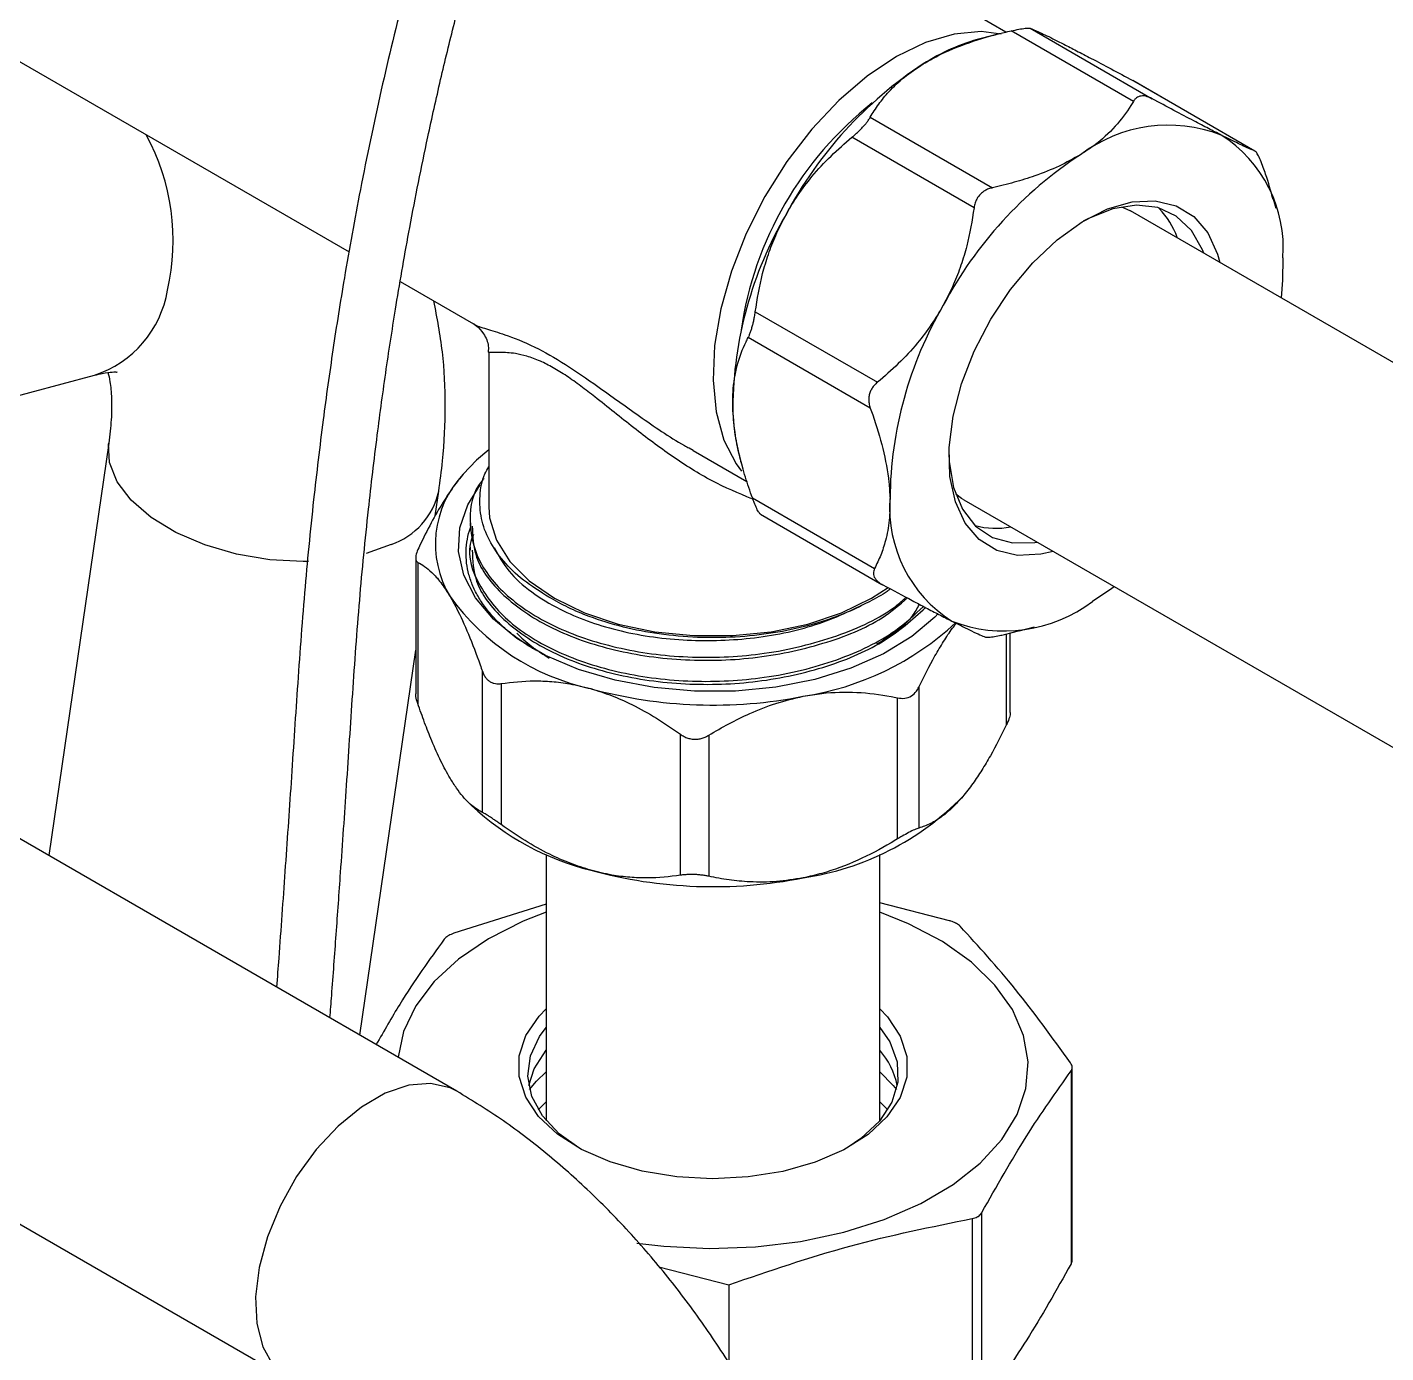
# Model space of a CAD drawing. Extents: x 75 to 2075, y 25 to 1460.
# Drawn here: x 1717.3 to 1809, y 854.8 to 944.3 of the extents above; entities that cross this region are included whole.
import ezdxf

# ---------------------------------------------------------------- set-up
doc = ezdxf.new("R2010")
doc.units = 0
doc.header["$LTSCALE"] = 5
doc.linetypes.add('SLD-KATı', pattern=[0])
doc.layers.get('0').update_dxf_attribs({"linetype": 'CONTINUOUS'})

msp = doc.modelspace()

# ---------------------------------------------------------------- linework, layer by layer
at = {"color": 7, "linetype": 'SLD-KATı'}
for p, q in [((1680.583, 962.831), (1739.029, 929.091)), ((1783.342, 943.924), (1770.864, 951.127)), ((1791.939, 939.25), (1783.699, 944.007)), ((1784.964, 944.184), (1793.204, 939.427)), ((1782.702, 943.765), (1781.667, 943.495)), ((1800.137, 935.898), (1791.897, 940.655)), ((1800.154, 935.889), (1791.955, 940.623)), ((1774.184, 938.178), (1782.424, 933.422)), ((1781.19, 932.068), (1772.951, 936.825)), ((1801.556, 932.014), (1801.379, 932.657)), ((1877.939, 882.097), (1791.743, 931.857)), ((1742.486, 927.096), (1747.415, 924.25)), ((1766.428, 925.053), (1774.668, 920.296)), ((1774.189, 918.559), (1765.949, 923.315)), ((1748.454, 922.354), (1748.454, 911.905)), ((1692.727, 912.975), (1721.866, 920.78)), ((1722.819, 916.188), (1718.773, 888.366)), ((1761.973, 915.866), (1762.247, 915.717)), ((1762.235, 915.695), (1765.87, 913.597)), ((1765.377, 915.277), (1765.554, 914.633)), ((1744.842, 911.282), (1745.084, 912.951)), ((1766.24, 912.496), (1774.479, 907.739)), ((1780.493, 912.371), (1866.69, 862.611)), ((1766.776, 911.402), (1774.975, 906.669)), ((1747.204, 910.797), (1747.204, 910.595)), ((1747.204, 909.177), (1747.204, 908.974)), ((1746.296, 872.477), (1682.992, 909.022)), ((1743.524, 908.433), (1743.524, 899.279)), ((1743.659, 908.152), (1743.659, 898.637)), ((1784.231, 903.525), (1785.266, 903.795)), ((1783.234, 903.283), (1784.279, 903.546)), ((1783.634, 898.013), (1783.634, 903.384)), ((1739.749, 876.257), (1743.524, 902.222)), ((1748.026, 891.286), (1748.026, 900.801)), ((1749.292, 899.972), (1749.292, 890.458)), ((1777.462, 899.739), (1777.462, 890.224)), ((1776.028, 889.494), (1776.028, 899.008)), ((1761.384, 887.042), (1761.384, 896.557)), ((1763.293, 896.488), (1763.293, 886.973)), ((1746.996, 892.043), (1747.286, 891.749)), ((1671.743, 889.536), (1735.047, 852.991)), ((1752.329, 888.446), (1752.329, 870.485)), ((1774.829, 870.485), (1774.829, 888.446)), ((1752.329, 885.093), (1746.089, 883.129)), ((1779.541, 883.977), (1774.829, 885.174)), ((1787.732, 873.843), (1787.732, 860.82)), ((1787.808, 861.085), (1787.808, 874.071)), ((1752.329, 871.748), (1751.791, 871.23)), ((1775.367, 871.23), (1774.829, 871.748)), ((1781.716, 851.27), (1781.716, 864.292)), ((1781.069, 863.885), (1781.069, 850.862)), ((1759.918, 860.636), (1764.647, 859.419)), ((1764.647, 859.419), (1764.647, 854.109))]:
    msp.add_line(p, q, dxfattribs=at)
at = {"color": 8, "linetype": 'SLD-KATı'}
for p, q in [((1741.861, 909.349), (1740.183, 908.741)), ((1783.379, 897.205), (1783.379, 903.32))]:
    msp.add_line(p, q, dxfattribs=at)
at = {"color": 7, "linetype": 'SLD-KATı', "flags": 128}
for points in [[(1783.023, 943.791), (1781.662, 943.956), (1779.842, 943.793), (1777.923, 943.226), (1775.953, 942.272), (1773.984, 940.953), (1772.065, 939.303), (1770.245, 937.365), (1768.57, 935.188), (1767.084, 932.827), (1765.824, 930.342), (1764.822, 927.798), (1764.104, 925.258), (1763.687, 922.787), (1763.584, 920.449), (1763.795, 918.303), (1764.317, 916.404), (1765.135, 914.8), (1765.499, 914.301)], [(1786.526, 908.889), (1785.683, 908.695), (1784.127, 908.624), (1782.73, 908.96), (1781.538, 909.692), (1780.592, 910.795), (1779.925, 912.231), (1779.559, 913.952), (1779.507, 915.899), (1779.77, 918.005), (1780.339, 920.199), (1781.196, 922.406), (1782.311, 924.551), (1783.645, 926.561), (1785.154, 928.367), (1786.786, 929.908), (1788.486, 931.132), (1790.196, 931.997), (1791.856, 932.472), (1793.412, 932.543), (1794.81, 932.207), (1796.002, 931.475), (1796.947, 930.372), (1797.614, 928.936), (1797.775, 928.375)], [(1796.677, 929.009), (1796.588, 929.239), (1795.844, 930.549), (1794.828, 931.508), (1793.577, 932.081), (1792.136, 932.248), (1790.558, 932.003), (1788.899, 931.354), (1788.544, 931.167)], [(1791.138, 932.138), (1791.3, 932.076), (1791.743, 931.857)], [(1802.022, 928.701), (1801.998, 927.185), (1801.895, 925.997)], [(1748.454, 915.751), (1747.626, 915.041), (1746.737, 914.111)], [(1779.492, 915.486), (1779.516, 914.955), (1779.806, 913.211), (1780.403, 911.742), (1781.288, 910.603), (1782.426, 909.833), (1783.778, 909.461), (1785.295, 909.501), (1785.428, 909.523)], [(1778.762, 904.704), (1778.533, 904.462), (1776.98, 903.141), (1775.08, 901.98), (1772.883, 901.011), (1770.444, 900.257), (1767.827, 899.739), (1765.101, 899.471), (1762.335, 899.458), (1759.601, 899.701), (1756.97, 900.194), (1754.511, 900.925), (1752.286, 901.874), (1750.354, 903.016), (1748.764, 904.323), (1747.558, 905.76), (1746.767, 907.29), (1746.412, 908.874), (1746.501, 910.47), (1747.032, 912.037), (1747.877, 913.389)], [(1748.454, 911.905), (1748.511, 911.144), (1748.969, 909.646), (1749.871, 908.215), (1751.189, 906.897), (1752.884, 905.731), (1754.904, 904.753), (1757.187, 903.992), (1759.664, 903.471), (1762.261, 903.207), (1764.897, 903.207), (1767.494, 903.471), (1769.971, 903.992), (1772.254, 904.753), (1774.274, 905.731), (1775.397, 906.456)], [(1780.493, 912.371), (1780.352, 912.457), (1779.948, 912.754)], [(1790.646, 906.51), (1790.472, 906.383), (1789.175, 905.514)], [(1752.329, 884.558), (1750.766, 883.938), (1748.432, 882.757), (1746.42, 881.392), (1744.774, 879.872), (1743.529, 878.231), (1742.711, 876.502), (1742.341, 874.761)], [(1758.447, 862.227), (1760.253, 862.015), (1763.347, 861.865), (1766.445, 861.976), (1769.483, 862.347), (1772.395, 862.969), (1775.118, 863.829), (1777.596, 864.908), (1779.775, 866.185), (1781.609, 867.631), (1783.059, 869.216), (1784.093, 870.906), (1784.69, 872.665), (1784.837, 874.455), (1784.532, 876.238), (1783.779, 877.977), (1782.596, 879.634), (1781.008, 881.174), (1779.048, 882.564), (1776.759, 883.775), (1774.829, 884.558)], [(1774.829, 878.043), (1775.341, 877.502), (1776.211, 876.197), (1776.651, 874.822), (1776.645, 873.424), (1776.195, 872.05), (1775.314, 870.747), (1774.035, 869.56), (1772.399, 868.529), (1770.462, 867.689), (1768.292, 867.069), (1765.961, 866.689), (1763.549, 866.564), (1761.137, 866.696), (1758.809, 867.082), (1756.644, 867.708), (1754.714, 868.553), (1753.087, 869.588), (1751.816, 870.779), (1750.947, 872.084), (1750.507, 873.459), (1750.513, 874.857), (1750.963, 876.231), (1751.844, 877.533), (1752.329, 878.043)], [(1754.523, 868.656), (1753.201, 869.608), (1752.07, 870.814), (1751.355, 872.122), (1751.081, 873.485), (1751.26, 874.853), (1751.883, 876.177), (1752.329, 876.775)], [(1774.829, 876.775), (1775.499, 875.802), (1775.996, 874.46), (1776.044, 873.089), (1775.641, 871.736), (1774.802, 870.453), (1773.558, 869.284), (1772.635, 868.656)], [(1751.149, 872.865), (1751.517, 873.993), (1752.329, 875.244)], [(1751.212, 872.581), (1751.671, 873.142), (1752.329, 873.79)], [(1774.829, 873.79), (1775.724, 872.867), (1775.946, 872.581)]]:
    msp.add_lwpolyline(points, dxfattribs=at)
at = {"color": 8, "linetype": 'SLD-KATı', "flags": 128}
for points in [[(1736.286, 908.203), (1735.938, 908.2), (1733.685, 908.327), (1731.443, 908.71), (1729.303, 909.333), (1727.354, 910.171), (1725.675, 911.188), (1724.335, 912.344), (1723.388, 913.591), (1722.874, 914.879), (1722.814, 916.153), (1722.818, 916.185)], [(1746.295, 872.478), (1745.853, 872.696), (1744.532, 872.995), (1743.053, 872.874), (1741.476, 872.338), (1739.866, 871.409), (1738.29, 870.124), (1736.811, 868.537), (1735.49, 866.713), (1734.381, 864.726), (1733.529, 862.657), (1732.97, 860.591), (1732.726, 858.613), (1732.808, 856.804), (1733.211, 855.238), (1733.92, 853.978), (1734.905, 853.077), (1735.027, 853.003)]]:
    msp.add_lwpolyline(points, dxfattribs=at)
at = {"color": 7, "linetype": 'SLD-KATı'}
for centre, radius, start, end in [((1785.39, 929.728), 14.262, 105.13195, 122.35277), ((1792.946, 918.644), 27.672, 123.28926, 152.03221), ((1789.03, 920.433), 23.798, 128.16948, 171.8359), ((1794.304, 927.773), 9.868, 68.91222, 127.0034), ((1793.016, 929.355), 9.03, 355.84775, 57.60094), ((1803.553, 912.521), 27.672, 123.28926, 152.03221), ((1791.306, 918.32), 26.396, 149.74034, 179.41739), ((1789.801, 928.247), 5.41, 19.69565, 44.14461), ((1801.913, 912.197), 26.396, 149.74034, 179.41739), ((1778.608, 918.826), 13.699, 180.993, 195.01707), ((1751.705, 909.391), 6.852, 136.46308, 211.18748), ((1784.524, 911.812), 9.03, 175.84775, 237.60094), ((1782.654, 915.884), 5.435, 255.10262, 280.66395), ((1758.673, 915.093), 15.817, 215.78808, 257.82639), ((1783.236, 913.394), 9.868, 248.91222, 307.0034), ((1766.72, 918.364), 19.472, 278.68513, 312.76267), ((1763.601, 929.923), 31.399, 254.74236, 281.12784), ((1759.773, 905.17), 18.332, 227.06626, 255.99942), ((1766.892, 905.604), 18.94, 278.40531, 315.5848), ((1763.601, 917.675), 31.399, 254.74236, 281.12784), ((1770.852, 871.792), 5.266, 11.75621, 40.96901)]:
    msp.add_arc(centre, radius, start, end, dxfattribs=at)
at = {"color": 8, "linetype": 'SLD-KATı'}
for centre, radius, start, end in [((1712.212, 929.851), 14.951, 347.10593, 28.5124), ((1719.593, 927.709), 7.292, 288.16303, 350.57853), ((1740.255, 914.029), 4.948, 288.93022, 347.44156)]:
    msp.add_arc(centre, radius, start, end, dxfattribs=at)
at = {"color": 7, "linetype": 'SLD-KATı'}
for points, knots in [([(1753.841, 978.474), (1752.758, 975.968), (1750.707, 971.218), (1748.207, 964.486), (1746.234, 958.631), (1744.441, 952.764), (1742.76, 946.635), (1741.147, 939.929), (1739.801, 933.493), (1738.746, 927.666), (1737.927, 922.495), (1737.234, 917.506), (1736.581, 912.029), (1735.985, 905.961), (1735.531, 899.644), (1735.131, 893.417), (1734.711, 887.364), (1734.383, 882.765), (1734.186, 880.149), (1734.137, 879.496)], [0, 0, 0, 0, 0.069144, 0.131071, 0.185438, 0.231681, 0.295532, 0.359439, 0.425533, 0.485317, 0.534726, 0.583831, 0.640467, 0.708001, 0.779322, 0.849173, 0.914977, 0.978782, 1, 1, 1, 1]), ([(1737.741, 877.416), (1737.78, 877.921), (1737.925, 879.811), (1738.164, 883.081), (1738.501, 887.808), (1738.877, 893.227), (1739.268, 899.315), (1739.708, 905.476), (1740.277, 911.309), (1740.89, 916.52), (1741.518, 921.12), (1742.237, 925.783), (1743.145, 930.984), (1744.158, 936.064), (1745.187, 940.677), (1746.111, 944.499), (1747.116, 948.349), (1748.295, 952.543), (1749.779, 957.405), (1751.718, 963.167), (1754.178, 969.796), (1756.199, 974.476), (1757.265, 976.945)], [0, 0, 0, 0, 0.016197, 0.060557, 0.1057, 0.169613, 0.237474, 0.306392, 0.371869, 0.424462, 0.470544, 0.51447, 0.566944, 0.626924, 0.664396, 0.700971, 0.736694, 0.773758, 0.818892, 0.871995, 0.932484, 1, 1, 1, 1]), ([(1777.758, 941.776), (1778.083, 941.963), (1779.023, 942.506), (1780.84, 943.247), (1782.559, 943.745), (1783.538, 943.97), (1783.699, 944.007)], [0, 0, 0, 0, 0.191127, 0.553705, 0.926736, 1, 1, 1, 1]), ([(1783.699, 944.007), (1783.876, 944.045), (1784.231, 944.122), (1784.646, 944.188), (1784.88, 944.203), (1784.94, 944.189), (1784.964, 944.184)], [0, 0, 0, 0, 0.280694, 0.562832, 0.82575, 1, 1, 1, 1]), ([(1784.964, 944.184), (1785.13, 944.117), (1785.38, 944.016), (1785.954, 943.746), (1786.506, 943.477), (1786.99, 943.233), (1787.247, 943.102)], [0, 0, 0, 0, 0.3822459, 0.5776631, 0.77475, 1, 1, 1, 1]), ([(1787.247, 943.102), (1787.525, 942.96), (1788.084, 942.674), (1789.153, 942.115), (1790.417, 941.447), (1791.402, 940.92), (1791.897, 940.655)], [0, 0, 0, 0, 0.220853, 0.444668, 0.720511, 1, 1, 1, 1]), ([(1774.184, 938.178), (1774.366, 938.472), (1774.731, 939.062), (1775.484, 939.971), (1776.449, 940.904), (1777.319, 941.483), (1777.758, 941.776)], [0, 0, 0, 0, 0.223518, 0.448621, 0.721723, 1, 1, 1, 1]), ([(1793.204, 939.427), (1793.056, 939.494), (1792.76, 939.629), (1792.361, 939.622), (1792.089, 939.471), (1791.982, 939.313), (1791.939, 939.25)], [0, 0, 0, 0, 0.280694, 0.562832, 0.82575, 1, 1, 1, 1]), ([(1797.854, 936.979), (1797.576, 937.121), (1797.017, 937.408), (1795.948, 937.967), (1794.685, 938.634), (1793.7, 939.162), (1793.204, 939.427)], [0, 0, 0, 0, 0.220853, 0.444668, 0.720511, 1, 1, 1, 1]), ([(1791.939, 939.25), (1791.881, 939.154), (1791.539, 938.578), (1790.757, 937.541), (1789.57, 936.436), (1788.67, 935.851), (1788.365, 935.653)], [0, 0, 0, 0, 0.073265, 0.436543, 0.808871, 1, 1, 1, 1]), ([(1772.951, 936.825), (1773.021, 936.883), (1773.127, 936.972), (1773.268, 937.1), (1773.373, 937.198), (1773.475, 937.297), (1773.574, 937.398), (1773.671, 937.501), (1773.788, 937.632), (1773.919, 937.79), (1774.036, 937.947), (1774.123, 938.076), (1774.164, 938.144), (1774.184, 938.178)], [0, 0, 0, 0, 0.1386714, 0.2094371, 0.2806778, 0.3499062, 0.419664, 0.4911668, 0.5632988, 0.6929648, 0.8261712, 0.9127139, 1, 1, 1, 1]), ([(1768.506, 931.622), (1768.768, 932.065), (1769.296, 932.958), (1770.314, 934.281), (1771.524, 935.599), (1772.473, 936.414), (1772.951, 936.825)], [0, 0, 0, 0, 0.220853, 0.444668, 0.720511, 1, 1, 1, 1]), ([(1800.137, 935.898), (1799.972, 935.965), (1799.721, 936.066), (1799.147, 936.336), (1798.595, 936.604), (1798.112, 936.849), (1797.854, 936.979)], [0, 0, 0, 0, 0.382246, 0.577663, 0.77475, 1, 1, 1, 1]), ([(1800.693, 934.794), (1800.63, 934.962), (1800.504, 935.298), (1800.33, 935.667), (1800.208, 935.854), (1800.157, 935.885), (1800.137, 935.898)], [0, 0, 0, 0, 0.280694, 0.562832, 0.82575, 1, 1, 1, 1]), ([(1788.365, 935.653), (1787.896, 935.388), (1786.948, 934.853), (1785.413, 934.252), (1783.896, 933.774), (1782.916, 933.539), (1782.424, 933.422)], [0, 0, 0, 0, 0.272941, 0.5513799, 0.7748074, 1, 1, 1, 1]), ([(1801.364, 932.624), (1801.208, 933.192), (1801.01, 933.913), (1800.748, 934.64), (1800.693, 934.794)], [0, 0, 0, 0, 0.78845, 1, 1, 1, 1]), ([(1782.424, 933.422), (1782.336, 933.398), (1782.203, 933.363), (1782.035, 933.289), (1781.913, 933.224), (1781.799, 933.149), (1781.692, 933.063), (1781.593, 932.966), (1781.478, 932.83), (1781.36, 932.645), (1781.272, 932.433), (1781.217, 932.238), (1781.199, 932.125), (1781.19, 932.068)], [0, 0, 0, 0, 0.138671, 0.209437, 0.280678, 0.349906, 0.419664, 0.491167, 0.563299, 0.692965, 0.826171, 0.912714, 1, 1, 1, 1]), ([(1781.19, 932.068), (1781.05, 931.206), (1780.837, 929.905), (1780.316, 928.187), (1779.808, 926.841), (1779.354, 925.966), (1779.113, 925.499)], [0, 0, 0, 0, 0.382246, 0.577663, 0.77475, 1, 1, 1, 1]), ([(1766.428, 925.053), (1766.569, 925.914), (1766.782, 927.216), (1767.303, 928.934), (1767.811, 930.28), (1768.264, 931.155), (1768.506, 931.622)], [0, 0, 0, 0, 0.382246, 0.577663, 0.77475, 1, 1, 1, 1]), ([(1745.084, 912.951), (1745.174, 913.632), (1745.428, 915.572), (1745.569, 918.726), (1745.412, 922.345), (1744.969, 924.652), (1744.75, 925.789)], [0, 0, 0, 0, 0.153696, 0.437803, 0.722982, 1, 1, 1, 1]), ([(1765.949, 923.315), (1765.976, 923.37), (1766.017, 923.452), (1766.072, 923.583), (1766.112, 923.69), (1766.152, 923.803), (1766.19, 923.924), (1766.228, 924.052), (1766.273, 924.223), (1766.325, 924.442), (1766.37, 924.676), (1766.404, 924.881), (1766.42, 924.995), (1766.428, 925.053)], [0, 0, 0, 0, 0.138671, 0.209437, 0.280678, 0.349906, 0.419664, 0.491167, 0.563299, 0.692965, 0.826171, 0.912714, 1, 1, 1, 1]), ([(1779.113, 925.499), (1778.851, 925.056), (1778.323, 924.163), (1777.305, 922.839), (1776.095, 921.522), (1775.146, 920.706), (1774.668, 920.296)], [0, 0, 0, 0, 0.220853, 0.444668, 0.720511, 1, 1, 1, 1]), ([(1747.41, 924.242), (1747.485, 924.2), (1747.667, 924.098), (1748.142, 923.595), (1748.455, 922.892), (1748.423, 922.485), (1748.413, 922.359)], [0, 0, 0, 0, 0.214611, 0.522171, 0.853102, 1, 1, 1, 1]), ([(1764.911, 918.589), (1764.911, 918.941), (1764.911, 919.962), (1765.178, 921.493), (1765.606, 922.647), (1765.901, 923.221), (1765.949, 923.315)], [0, 0, 0, 0, 0.191127, 0.553705, 0.926736, 1, 1, 1, 1]), ([(1721.866, 920.78), (1722.043, 920.824), (1722.544, 920.946), (1723.101, 921.006), (1723.406, 920.986), (1723.381, 920.99), (1723.373, 920.992)], [0, 0, 0, 0, 0.177564, 0.501873, 0.833438, 1, 1, 1, 1]), ([(1722.768, 920.952), (1722.815, 920.765), (1722.92, 920.352), (1723.025, 919.256), (1723.021, 917.859), (1722.884, 916.732), (1722.819, 916.188)], [0, 0, 0, 0, 0.22088, 0.48652, 0.7525525, 1, 1, 1, 1]), ([(1774.668, 920.296), (1774.6, 920.236), (1774.498, 920.146), (1774.382, 920.005), (1774.304, 919.894), (1774.236, 919.776), (1774.18, 919.653), (1774.136, 919.524), (1774.096, 919.354), (1774.076, 919.139), (1774.094, 918.914), (1774.135, 918.72), (1774.171, 918.612), (1774.189, 918.559)], [0, 0, 0, 0, 0.138671, 0.209437, 0.280678, 0.349906, 0.419664, 0.491167, 0.563299, 0.692965, 0.826171, 0.912714, 1, 1, 1, 1]), ([(1766.24, 912.496), (1766.076, 912.965), (1765.748, 913.908), (1765.337, 915.409), (1765.012, 916.999), (1764.945, 918.056), (1764.911, 918.589)], [0, 0, 0, 0, 0.2235177, 0.4486206, 0.7217234, 1, 1, 1, 1]), ([(1774.189, 918.559), (1774.244, 918.405), (1774.571, 917.488), (1775.079, 915.795), (1775.441, 913.901), (1775.498, 912.829), (1775.518, 912.466)], [0, 0, 0, 0, 0.073265, 0.436543, 0.808871, 1, 1, 1, 1]), ([(1746.737, 914.111), (1746.511, 913.83), (1746.055, 913.263), (1745.327, 912.155), (1744.559, 910.829), (1744.04, 909.782), (1743.779, 909.254)], [0, 0, 0, 0, 0.220853, 0.444668, 0.720511, 1, 1, 1, 1]), ([(1748.128, 913.802), (1748.104, 913.775), (1747.322, 912.936), (1747.059, 910.988), (1747.567, 908.235), (1749.675, 905.692), (1753.002, 903.619), (1757.288, 902.217), (1762.138, 901.622), (1767.231, 901.879), (1771.991, 903.076), (1775.183, 904.528), (1776.37, 905.589), (1776.605, 905.799)], [0, 0, 0, 0, 0.0034638, 0.1098245, 0.2156281, 0.3232373, 0.4284763, 0.5355443, 0.6425377, 0.7478236, 0.8613234, 0.9726131, 1, 1, 1, 1]), ([(1752.516, 905.803), (1751.916, 906.177), (1750.73, 906.915), (1749.387, 908.228), (1748.43, 909.628), (1747.887, 911.118), (1747.814, 912.624), (1748.009, 913.808), (1748.364, 914.445), (1748.454, 914.606)], [0, 0, 0, 0, 0.1597251, 0.3151204, 0.4750222, 0.6304178, 0.7902961, 0.9466912, 1, 1, 1, 1]), ([(1766.795, 911.392), (1766.761, 911.418), (1766.692, 911.469), (1766.533, 911.76), (1766.376, 912.129), (1766.279, 912.391), (1766.24, 912.496)], [0, 0, 0, 0, 0.280694, 0.562832, 0.82575, 1, 1, 1, 1]), ([(1775.518, 912.466), (1775.512, 911.965), (1775.502, 910.953), (1775.255, 909.696), (1774.911, 908.621), (1774.624, 908.034), (1774.479, 907.739)], [0, 0, 0, 0, 0.272941, 0.55138, 0.774807, 1, 1, 1, 1]), ([(1751.631, 902.227), (1751.557, 902.268), (1751.138, 902.495), (1750.459, 902.959), (1749.619, 903.609), (1748.895, 904.296), (1748.276, 905.013), (1747.763, 905.766), (1747.369, 906.538), (1747.096, 907.319), (1746.942, 908.104), (1746.903, 908.903), (1746.998, 909.696), (1747.115, 910.246), (1747.231, 910.521), (1747.241, 910.543)], [0, 0, 0, 0, 0.019414, 0.109243, 0.199735, 0.286898, 0.374679, 0.464411, 0.554818, 0.641406, 0.7286, 0.816733, 0.906161, 0.992452, 1, 1, 1, 1]), ([(1747.413, 910.042), (1747.334, 909.824), (1746.933, 908.707), (1747.669, 906.601), (1749.648, 904.075), (1753.009, 901.997), (1757.285, 900.597), (1762.14, 900.001), (1767.224, 900.262), (1772.017, 901.444), (1775.662, 903.201), (1777.182, 904.621), (1777.778, 905.178)], [0, 0, 0, 0, 0.026783, 0.136976, 0.24905, 0.358655, 0.470165, 0.581598, 0.691252, 0.809461, 0.925368, 1, 1, 1, 1]), ([(1747.334, 910.601), (1747.365, 909.897), (1747.437, 908.256), (1749.276, 905.87), (1752.393, 903.706), (1756.561, 902.185), (1761.344, 901.458), (1766.355, 901.573), (1771.049, 902.571), (1774.683, 904.018), (1776.153, 905.29), (1776.69, 905.753)], [0, 0, 0, 0, 0.091015, 0.212244, 0.331132, 0.451224, 0.572105, 0.690496, 0.811558, 0.931242, 1, 1, 1, 1]), ([(1743.779, 909.254), (1743.71, 909.1), (1743.573, 908.791), (1743.505, 908.43), (1743.55, 908.226), (1743.628, 908.173), (1743.659, 908.152)], [0, 0, 0, 0, 0.2806938, 0.5628322, 0.8257499, 1, 1, 1, 1]), ([(1748.826, 909.165), (1749.113, 908.617), (1749.676, 907.543), (1751.274, 906.142), (1753.604, 904.707), (1757.02, 903.465), (1761.496, 902.788), (1766.153, 902.914), (1770.597, 903.794), (1772.98, 904.951), (1774.15, 905.519)], [0, 0, 0, 0, 0.096053, 0.188366, 0.278711, 0.42378, 0.569803, 0.712817, 0.859058, 1, 1, 1, 1]), ([(1747.334, 908.98), (1747.365, 908.277), (1747.437, 906.636), (1749.276, 904.249), (1752.393, 902.085), (1756.561, 900.565), (1761.345, 899.837), (1766.35, 899.955), (1771.067, 900.941), (1775.2, 902.665), (1777.019, 904.292), (1777.923, 905.101)], [0, 0, 0, 0, 0.086708, 0.202201, 0.315462, 0.429871, 0.545032, 0.657821, 0.773154, 0.887175, 1, 1, 1, 1]), ([(1743.659, 908.152), (1743.813, 908.07), (1744.122, 907.906), (1744.64, 907.468), (1745.215, 906.832), (1745.632, 906.175), (1745.843, 905.843)], [0, 0, 0, 0, 0.223518, 0.448621, 0.721723, 1, 1, 1, 1]), ([(1774.479, 907.739), (1774.439, 907.631), (1774.357, 907.415), (1774.475, 907.078), (1774.729, 906.815), (1774.948, 906.687), (1775.035, 906.636)], [0, 0, 0, 0, 0.280694, 0.562832, 0.82575, 1, 1, 1, 1]), ([(1775.035, 906.636), (1775.711, 906.274), (1776.732, 905.728), (1777.959, 905.081), (1778.871, 904.605), (1779.402, 904.333), (1779.685, 904.188)], [0, 0, 0, 0, 0.382246, 0.577663, 0.77475, 1, 1, 1, 1]), ([(1745.843, 905.843), (1745.987, 905.588), (1746.406, 904.851), (1747.096, 903.328), (1747.671, 901.821), (1747.976, 900.945), (1748.026, 900.801)], [0, 0, 0, 0, 0.191127, 0.553705, 0.926736, 1, 1, 1, 1]), ([(1774.15, 905.519), (1773.906, 905.39), (1773.174, 905.002), (1771.819, 904.434), (1769.9, 903.825), (1767.643, 903.346), (1765.108, 903.074), (1762.506, 903.052), (1759.959, 903.28), (1757.49, 903.756), (1755.451, 904.388), (1753.786, 905.086), (1752.941, 905.563), (1752.516, 905.803)], [0, 0, 0, 0, 0.041344, 0.124162, 0.208423, 0.314253, 0.423153, 0.528983, 0.637883, 0.743713, 0.852613, 0.925812, 1, 1, 1, 1]), ([(1775.547, 906.363), (1775.474, 906.305), (1775.072, 905.992), (1774.564, 905.732), (1774.15, 905.519)], [0, 0, 0, 0, 0.182557, 1, 1, 1, 1]), ([(1774.639, 902.646), (1775.552, 903.225), (1776.807, 904.022), (1777.353, 905.044), (1777.502, 905.323)], [0, 0, 0, 0, 0.727021, 1, 1, 1, 1]), ([(1777.462, 899.739), (1777.821, 900.458), (1778.364, 901.544), (1779.133, 902.823), (1779.613, 903.564), (1779.901, 903.928), (1779.987, 904.036)], [0, 0, 0, 0, 0.44522, 0.672832, 0.902388, 1, 1, 1, 1]), ([(1779.685, 904.188), (1779.938, 904.06), (1780.447, 903.802), (1781.085, 903.493), (1781.621, 903.245), (1781.852, 903.153), (1781.969, 903.106)], [0, 0, 0, 0, 0.220853, 0.444668, 0.720511, 1, 1, 1, 1]), ([(1750.338, 903.383), (1750.493, 903.228), (1750.803, 902.917), (1751.351, 902.472), (1751.924, 902.062), (1752.343, 901.814), (1752.537, 901.699)], [0, 0, 0, 0, 0.25607, 0.513339, 0.774154, 1, 1, 1, 1]), ([(1781.969, 903.106), (1782.013, 903.099), (1782.102, 903.084), (1782.444, 903.124), (1782.847, 903.198), (1783.124, 903.259), (1783.234, 903.283)], [0, 0, 0, 0, 0.280694, 0.562832, 0.82575, 1, 1, 1, 1]), ([(1748.026, 900.801), (1748.056, 900.723), (1748.102, 900.605), (1748.183, 900.463), (1748.252, 900.364), (1748.328, 900.275), (1748.411, 900.195), (1748.503, 900.124), (1748.629, 900.05), (1748.796, 899.985), (1748.982, 899.956), (1749.148, 899.954), (1749.244, 899.966), (1749.292, 899.972)], [0, 0, 0, 0, 0.1386714, 0.2094371, 0.2806778, 0.3499062, 0.419664, 0.4911668, 0.5632988, 0.6929648, 0.8261712, 0.9127139, 1, 1, 1, 1]), ([(1749.292, 899.972), (1750.025, 900.06), (1751.134, 900.192), (1752.705, 900.125), (1753.981, 899.972), (1754.866, 899.75), (1755.338, 899.631)], [0, 0, 0, 0, 0.382246, 0.577663, 0.77475, 1, 1, 1, 1]), ([(1743.659, 898.637), (1743.607, 898.8), (1743.528, 899.045), (1743.537, 899.22), (1743.541, 899.279)], [0, 0, 0, 0, 0.664423, 1, 1, 1, 1]), ([(1755.338, 899.631), (1755.8, 899.486), (1756.732, 899.194), (1758.22, 898.525), (1759.789, 897.661), (1760.85, 896.927), (1761.384, 896.557)], [0, 0, 0, 0, 0.220853, 0.444668, 0.720511, 1, 1, 1, 1]), ([(1763.293, 896.488), (1763.742, 896.754), (1764.642, 897.287), (1766.153, 898.021), (1767.83, 898.684), (1769.046, 898.97), (1769.66, 899.115)], [0, 0, 0, 0, 0.223518, 0.448621, 0.721723, 1, 1, 1, 1]), ([(1769.66, 899.115), (1770.082, 899.187), (1771.303, 899.396), (1773.317, 899.434), (1774.993, 899.227), (1775.882, 899.039), (1776.028, 899.008)], [0, 0, 0, 0, 0.1911271, 0.5537053, 0.9267357, 1, 1, 1, 1]), ([(1776.028, 899.008), (1776.192, 898.987), (1776.52, 898.945), (1776.971, 899.117), (1777.283, 899.41), (1777.411, 899.645), (1777.462, 899.739)], [0, 0, 0, 0, 0.280694, 0.562832, 0.82575, 1, 1, 1, 1]), ([(1745.843, 893.595), (1745.636, 893.964), (1745.219, 894.711), (1744.645, 896.006), (1744.123, 897.323), (1743.814, 898.198), (1743.659, 898.637)], [0, 0, 0, 0, 0.272941, 0.55138, 0.774807, 1, 1, 1, 1]), ([(1783.617, 898.013), (1783.62, 897.967), (1783.63, 897.837), (1783.531, 897.539), (1783.422, 897.3), (1783.379, 897.205)], [0, 0, 0, 0, 0.243048, 0.698288, 1, 1, 1, 1]), ([(1761.384, 896.557), (1761.462, 896.504), (1761.58, 896.426), (1761.753, 896.345), (1761.887, 896.294), (1762.024, 896.256), (1762.165, 896.23), (1762.309, 896.216), (1762.495, 896.216), (1762.721, 896.245), (1762.949, 896.315), (1763.14, 896.399), (1763.242, 896.458), (1763.293, 896.488)], [0, 0, 0, 0, 0.138671, 0.209437, 0.280678, 0.349906, 0.419664, 0.491167, 0.563299, 0.692965, 0.826171, 0.912714, 1, 1, 1, 1]), ([(1783.379, 897.205), (1783.02, 896.487), (1782.478, 895.402), (1781.709, 894.118), (1781.085, 893.174), (1780.652, 892.635), (1780.421, 892.348)], [0, 0, 0, 0, 0.382246, 0.577663, 0.77475, 1, 1, 1, 1]), ([(1748.026, 891.286), (1747.976, 891.31), (1747.678, 891.457), (1747.104, 891.882), (1746.413, 892.678), (1745.987, 893.363), (1745.843, 893.595)], [0, 0, 0, 0, 0.073265, 0.436543, 0.808871, 1, 1, 1, 1]), ([(1780.421, 892.348), (1780.194, 892.095), (1779.738, 891.586), (1779.01, 890.977), (1778.243, 890.491), (1777.724, 890.314), (1777.462, 890.224)], [0, 0, 0, 0, 0.220853, 0.444668, 0.720511, 1, 1, 1, 1]), ([(1749.292, 890.458), (1749.216, 890.512), (1749.101, 890.595), (1748.949, 890.701), (1748.838, 890.778), (1748.73, 890.851), (1748.627, 890.921), (1748.527, 890.987), (1748.407, 891.065), (1748.276, 891.148), (1748.163, 891.214), (1748.081, 891.259), (1748.044, 891.277), (1748.026, 891.286)], [0, 0, 0, 0, 0.138671, 0.209437, 0.280678, 0.349906, 0.419664, 0.491167, 0.563299, 0.692965, 0.826171, 0.912714, 1, 1, 1, 1]), ([(1755.338, 887.383), (1754.875, 887.528), (1753.944, 887.82), (1752.456, 888.49), (1750.886, 889.353), (1749.826, 890.088), (1749.292, 890.458)], [0, 0, 0, 0, 0.220853, 0.444668, 0.720511, 1, 1, 1, 1]), ([(1777.462, 890.224), (1777.375, 890.195), (1777.201, 890.136), (1776.793, 889.936), (1776.382, 889.708), (1776.129, 889.555), (1776.028, 889.494)], [0, 0, 0, 0, 0.2806938, 0.5628322, 0.8257499, 1, 1, 1, 1]), ([(1776.028, 889.494), (1775.882, 889.405), (1775.012, 888.877), (1773.338, 888.004), (1771.324, 887.24), (1770.082, 886.961), (1769.66, 886.867)], [0, 0, 0, 0, 0.073265, 0.436543, 0.808871, 1, 1, 1, 1]), ([(1761.384, 887.042), (1760.65, 886.954), (1759.541, 886.823), (1757.97, 886.89), (1756.694, 887.042), (1755.81, 887.264), (1755.338, 887.383)], [0, 0, 0, 0, 0.382246, 0.577663, 0.77475, 1, 1, 1, 1]), ([(1763.293, 886.973), (1763.211, 886.99), (1763.087, 887.015), (1762.909, 887.042), (1762.771, 887.06), (1762.631, 887.074), (1762.489, 887.085), (1762.344, 887.093), (1762.159, 887.098), (1761.936, 887.095), (1761.714, 887.082), (1761.53, 887.063), (1761.433, 887.049), (1761.384, 887.042)], [0, 0, 0, 0, 0.138671, 0.209437, 0.280678, 0.349906, 0.419664, 0.491167, 0.563299, 0.692965, 0.826171, 0.912714, 1, 1, 1, 1]), ([(1769.66, 886.867), (1769.058, 886.769), (1767.841, 886.573), (1766.168, 886.571), (1764.645, 886.707), (1763.745, 886.884), (1763.293, 886.973)], [0, 0, 0, 0, 0.272941, 0.55138, 0.774807, 1, 1, 1, 1]), ([(1780.247, 883.604), (1780.178, 883.664), (1780.096, 883.736), (1779.88, 883.855), (1779.718, 883.923), (1779.566, 883.969), (1779.541, 883.977)], [0, 0, 0, 0, 0.417257, 0.500004, 0.917255, 1, 1, 1, 1]), ([(1787.69, 874.395), (1786.456, 876.103), (1783.975, 879.537), (1781.493, 882.244), (1780.247, 883.604)], [0, 0, 0, 0, 0.4975392, 1, 1, 1, 1]), ([(1745.442, 882.722), (1744.445, 881.338), (1742.916, 879.218), (1741.388, 876.544), (1740.858, 875.617)], [0, 0, 0, 0, 0.652967, 1, 1, 1, 1]), ([(1746.089, 883.129), (1745.971, 883.081), (1745.735, 882.984), (1745.535, 882.834), (1745.463, 882.747), (1745.442, 882.722)], [0, 0, 0, 0, 0.416871, 0.83383, 1, 1, 1, 1]), ([(1787.732, 873.843), (1787.767, 873.911), (1787.835, 874.047), (1787.784, 874.247), (1787.711, 874.362), (1787.69, 874.395)], [0, 0, 0, 0, 0.416871, 0.83383, 1, 1, 1, 1]), ([(1781.716, 864.292), (1782.713, 866.057), (1784.719, 869.605), (1786.725, 872.425), (1787.732, 873.843)], [0, 0, 0, 0, 0.4975392, 1, 1, 1, 1]), ([(1774.018, 824.461), (1774.008, 825.155), (1773.978, 827.087), (1773.667, 830.319), (1773.006, 834.145), (1772.04, 837.986), (1770.791, 841.808), (1769.275, 845.578), (1767.509, 849.268), (1765.509, 852.85), (1763.291, 856.295), (1760.869, 859.578), (1758.261, 862.67), (1755.479, 865.546), (1752.535, 868.172), (1749.476, 870.53), (1747.35, 871.832), (1746.296, 872.477)], [0, 0, 0, 0, 0.038709, 0.107772, 0.176737, 0.245541, 0.314086, 0.382379, 0.450491, 0.518523, 0.586594, 0.654798, 0.723253, 0.792087, 0.861411, 0.931301, 1, 1, 1, 1]), ([(1781.069, 863.885), (1781.188, 863.916), (1781.331, 863.953), (1781.539, 864.076), (1781.647, 864.176), (1781.706, 864.276), (1781.716, 864.292)], [0, 0, 0, 0, 0.417257, 0.500004, 0.917255, 1, 1, 1, 1]), ([(1764.647, 859.419), (1767.37, 860.351), (1772.842, 862.224), (1778.318, 863.329), (1781.069, 863.885)], [0, 0, 0, 0, 0.4974203, 1, 1, 1, 1]), ([(1787.732, 860.82), (1786.735, 859.055), (1784.729, 855.508), (1782.723, 852.687), (1781.716, 851.27)], [0, 0, 0, 0, 0.497539, 1, 1, 1, 1]), ([(1787.732, 860.82), (1787.778, 860.908), (1787.827, 861.001), (1787.805, 861.08), (1787.804, 861.085)], [0, 0, 0, 0, 0.939442, 1, 1, 1, 1])]:
    msp.add_open_spline(points, degree=3, knots=knots, dxfattribs=at)
at = {"color": 8, "linetype": 'SLD-KATı'}
for points, knots in [([(1747.424, 924.267), (1747.442, 924.249), (1747.586, 924.113), (1748.268, 923.917), (1749.528, 923.527), (1751.337, 922.848), (1753.567, 921.581), (1755.974, 919.904), (1758.65, 917.99), (1760.709, 916.543), (1761.864, 915.924), (1761.973, 915.866)], [0, 0, 0, 0, 0.019475, 0.149957, 0.283054, 0.437298, 0.562881, 0.682252, 0.830578, 0.984036, 1, 1, 1, 1]), ([(1766.207, 912.437), (1765.304, 912.815), (1763.465, 913.584), (1760.812, 915.274), (1758.199, 917.224), (1756.159, 918.895), (1754.655, 920.056), (1753.707, 920.733), (1752.779, 921.311), (1751.855, 921.776), (1750.989, 922.085), (1750.043, 922.288), (1749.195, 922.323), (1748.634, 922.313), (1748.375, 922.286), (1748.456, 922.354), (1748.456, 922.355)], [0, 0, 0, 0, 0.104803, 0.213275, 0.320808, 0.431546, 0.471937, 0.513173, 0.554435, 0.597355, 0.649777, 0.703967, 0.798764, 0.895894, 0.998949, 1, 1, 1, 1])]:
    msp.add_open_spline(points, degree=3, knots=knots, dxfattribs=at)

doc.saveas('drawing.dxf')
